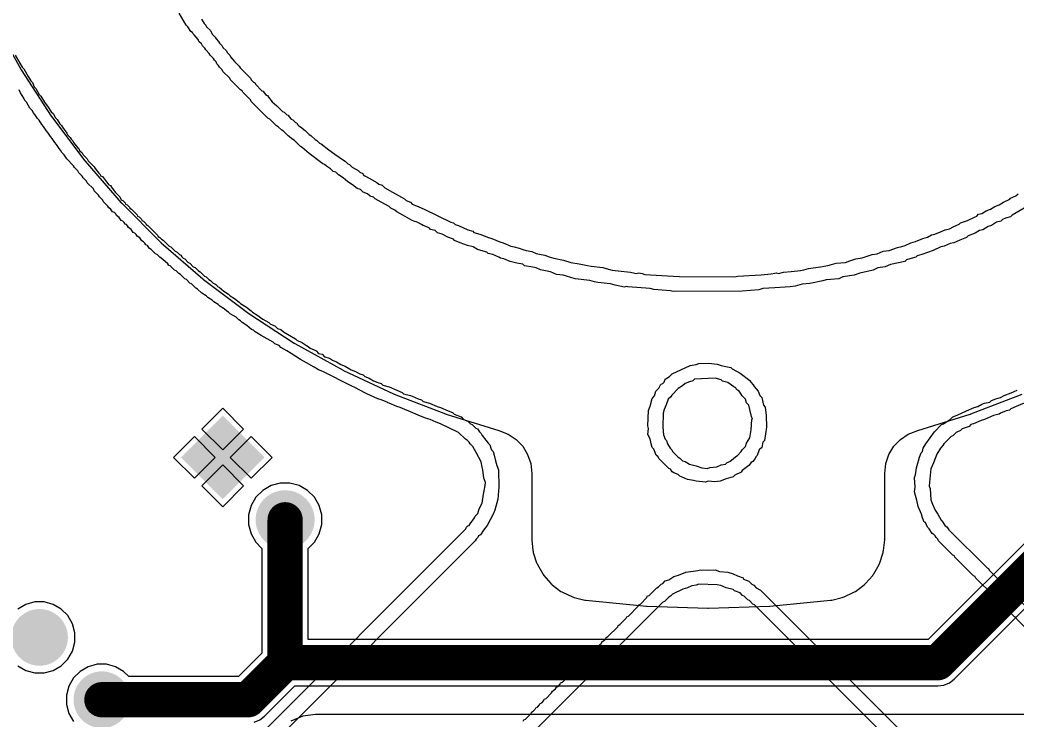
# Model space of a CAD drawing. Header units: millimetres. Extents: x 95 to 305, y 96 to 295.
# Drawn here: x 180.48 to 208.76, y 169.82 to 189.67 of the extents above; entities that cross this region are included whole.
import ezdxf

# ---------------------------------------------------------------- set-up
doc = ezdxf.new("R2010")
doc.units = ezdxf.units.MM
for name, color, linetype in [('BottomLayer', 5, 'Continuous'), ('BottomOverlay', 54, 'Continuous'), ('BottomSolder', 6, 'Continuous'), ('MultiLayer', 9, 'Continuous'), ('PadHoleLayer', 156, 'Continuous'), ('ViaHoleLayer', 16, 'Continuous')]:
    doc.layers.add(name, color=color, linetype=linetype)

# ---------------------------------------------------------------- blocks, each defined once
blk = doc.blocks.new('JST_XH_2_40')
at = {"layer": 'BottomLayer'}
blk.add_hatch(color=5, dxfattribs=at).paths.add_polyline_path([(-2.038, 0.263), (-0.463, 0.263), (-0.463, -1.313), (-2.038, -1.313)])
h = blk.add_hatch(color=5, dxfattribs=at)
edge = h.paths.add_edge_path()
edge.add_arc((1.25, -0.525), 0.787, 0, 360)
at = {"layer": 'BottomSolder'}
blk.add_hatch(color=6, dxfattribs=at).paths.add_polyline_path([(-2.088, 0.313), (-0.413, 0.313), (-0.413, -1.363), (-2.088, -1.363)])
h = blk.add_hatch(color=6, dxfattribs=at)
edge = h.paths.add_edge_path()
edge.add_arc((1.25, -0.525), 0.837, 0, 360)
at = {"layer": 'MultiLayer'}
h = blk.add_hatch(color=9, dxfattribs=at)
edge = h.paths.add_edge_path()
edge.add_arc((1.25, -0.525), 0.787, 0, 360)
at = {"layer": 'PadHoleLayer'}
h = blk.add_hatch(color=156, dxfattribs=at)
edge = h.paths.add_edge_path()
edge.add_arc((-1.25, -0.525), 0.525, 0, 360)
h = blk.add_hatch(color=156, dxfattribs=at)
edge = h.paths.add_edge_path()
edge.add_arc((1.25, -0.525), 0.525, 0, 360)
blk = doc.blocks.new('JST_XH_8_48')
at = {"layer": 'BottomLayer'}
blk.add_hatch(color=5, dxfattribs=at).paths.add_polyline_path([(-9.504, 0.737), (-7.996, 0.737), (-7.996, -0.771), (-9.504, -0.771)])
h = blk.add_hatch(color=5, dxfattribs=at)
edge = h.paths.add_edge_path()
edge.add_arc((-6.25, -0.017), 0.754, 0, 360)
h = blk.add_hatch(color=5, dxfattribs=at)
edge = h.paths.add_edge_path()
edge.add_arc((-3.75, -0.017), 0.754, 0, 360)
h = blk.add_hatch(color=5, dxfattribs=at)
edge = h.paths.add_edge_path()
edge.add_arc((-1.25, -0.017), 0.754, 0, 360)
h = blk.add_hatch(color=5, dxfattribs=at)
edge = h.paths.add_edge_path()
edge.add_arc((1.25, -0.017), 0.754, 0, 360)
h = blk.add_hatch(color=5, dxfattribs=at)
edge = h.paths.add_edge_path()
edge.add_arc((3.75, -0.017), 0.754, 0, 360)
h = blk.add_hatch(color=5, dxfattribs=at)
edge = h.paths.add_edge_path()
edge.add_arc((6.25, -0.017), 0.754, 0, 360)
h = blk.add_hatch(color=5, dxfattribs=at)
edge = h.paths.add_edge_path()
edge.add_arc((8.75, -0.017), 0.754, 0, 360)
at = {"layer": 'BottomSolder'}
blk.add_hatch(color=6, dxfattribs=at).paths.add_polyline_path([(-9.554, 0.787), (-7.946, 0.787), (-7.946, -0.821), (-9.554, -0.821)])
h = blk.add_hatch(color=6, dxfattribs=at)
edge = h.paths.add_edge_path()
edge.add_arc((-6.25, -0.017), 0.804, 0, 360)
h = blk.add_hatch(color=6, dxfattribs=at)
edge = h.paths.add_edge_path()
edge.add_arc((-3.75, -0.017), 0.804, 0, 360)
h = blk.add_hatch(color=6, dxfattribs=at)
edge = h.paths.add_edge_path()
edge.add_arc((-1.25, -0.017), 0.804, 0, 360)
h = blk.add_hatch(color=6, dxfattribs=at)
edge = h.paths.add_edge_path()
edge.add_arc((1.25, -0.017), 0.804, 0, 360)
h = blk.add_hatch(color=6, dxfattribs=at)
edge = h.paths.add_edge_path()
edge.add_arc((3.75, -0.017), 0.804, 0, 360)
h = blk.add_hatch(color=6, dxfattribs=at)
edge = h.paths.add_edge_path()
edge.add_arc((6.25, -0.017), 0.804, 0, 360)
h = blk.add_hatch(color=6, dxfattribs=at)
edge = h.paths.add_edge_path()
edge.add_arc((8.75, -0.017), 0.804, 0, 360)
at = {"layer": 'MultiLayer'}
blk.add_hatch(color=9, dxfattribs=at).paths.add_polyline_path([(-9.504, 0.737), (-7.996, 0.737), (-7.996, -0.771), (-9.504, -0.771)])
h = blk.add_hatch(color=9, dxfattribs=at)
edge = h.paths.add_edge_path()
edge.add_arc((-6.25, -0.017), 0.754, 0, 360)
h = blk.add_hatch(color=9, dxfattribs=at)
edge = h.paths.add_edge_path()
edge.add_arc((-3.75, -0.017), 0.754, 0, 360)
h = blk.add_hatch(color=9, dxfattribs=at)
edge = h.paths.add_edge_path()
edge.add_arc((-1.25, -0.017), 0.754, 0, 360)
h = blk.add_hatch(color=9, dxfattribs=at)
edge = h.paths.add_edge_path()
edge.add_arc((1.25, -0.017), 0.754, 0, 360)
h = blk.add_hatch(color=9, dxfattribs=at)
edge = h.paths.add_edge_path()
edge.add_arc((3.75, -0.017), 0.754, 0, 360)
h = blk.add_hatch(color=9, dxfattribs=at)
edge = h.paths.add_edge_path()
edge.add_arc((6.25, -0.017), 0.754, 0, 360)
h = blk.add_hatch(color=9, dxfattribs=at)
edge = h.paths.add_edge_path()
edge.add_arc((8.75, -0.017), 0.754, 0, 360)
at = {"layer": 'PadHoleLayer'}
h = blk.add_hatch(color=156, dxfattribs=at)
edge = h.paths.add_edge_path()
edge.add_arc((-8.75, -0.017), 0.5, 0, 360)
h = blk.add_hatch(color=156, dxfattribs=at)
edge = h.paths.add_edge_path()
edge.add_arc((-6.25, -0.017), 0.5, 0, 360)
h = blk.add_hatch(color=156, dxfattribs=at)
edge = h.paths.add_edge_path()
edge.add_arc((-3.75, -0.017), 0.5, 0, 360)
h = blk.add_hatch(color=156, dxfattribs=at)
edge = h.paths.add_edge_path()
edge.add_arc((-1.25, -0.017), 0.5, 0, 360)
h = blk.add_hatch(color=156, dxfattribs=at)
edge = h.paths.add_edge_path()
edge.add_arc((1.25, -0.017), 0.5, 0, 360)
h = blk.add_hatch(color=156, dxfattribs=at)
edge = h.paths.add_edge_path()
edge.add_arc((3.75, -0.017), 0.5, 0, 360)
h = blk.add_hatch(color=156, dxfattribs=at)
edge = h.paths.add_edge_path()
edge.add_arc((6.25, -0.017), 0.5, 0, 360)
h = blk.add_hatch(color=156, dxfattribs=at)
edge = h.paths.add_edge_path()
edge.add_arc((8.75, -0.017), 0.5, 0, 360)

msp = doc.modelspace()

# ---------------------------------------------------------------- hatches: boundary and pattern name
at = {"layer": 'BottomLayer'}
h = msp.add_hatch(color=5, dxfattribs=at)
edge = h.paths.add_edge_path()
edge.add_arc((196.242, 171.444), 0.4, 0, 360)
at = {"layer": 'BottomSolder'}
h = msp.add_hatch(color=6, dxfattribs=at)
edge = h.paths.add_edge_path()
edge.add_arc((196.242, 171.444), 0.45, 0, 360)
at = {"layer": 'ViaHoleLayer'}
h = msp.add_hatch(color=16, dxfattribs=at)
edge = h.paths.add_edge_path()
edge.add_arc((196.242, 171.444), 0.25, 0, 360)

# ---------------------------------------------------------------- linework, layer by layer
at = {"layer": 'BottomLayer'}
for p, q in [((179.74, 189.642), (180.5, 188.273)), ((180.5, 188.273), (180.506, 188.266)), ((180.506, 188.266), (180.509, 188.258)), ((180.509, 188.258), (181.363, 186.945)), ((181.363, 186.945), (181.369, 186.939)), ((181.369, 186.939), (181.373, 186.931)), ((181.373, 186.931), (182.315, 185.681)), ((182.315, 185.681), (182.322, 185.675)), ((182.322, 185.675), (182.327, 185.667)), ((182.327, 185.667), (183.354, 184.486)), ((183.354, 184.486), (183.361, 184.48)), ((183.361, 184.48), (183.366, 184.473)), ((183.366, 184.473), (184.473, 183.366)), ((217.969, 183.831), (206.238, 172.101)), ((184.473, 183.366), (184.48, 183.361)), ((184.48, 183.361), (184.486, 183.354)), ((184.486, 183.354), (185.667, 182.327)), ((206.974, 170.982), (218.704, 182.712)), ((185.667, 182.327), (185.675, 182.322)), ((185.675, 182.322), (185.681, 182.315)), ((185.681, 182.315), (186.931, 181.373)), ((186.931, 181.373), (186.939, 181.369)), ((186.939, 181.369), (186.945, 181.363)), ((186.945, 181.363), (188.258, 180.509)), ((188.258, 180.509), (188.266, 180.506)), ((188.266, 180.506), (188.273, 180.5)), ((188.273, 180.5), (189.642, 179.74)), ((189.642, 179.74), (189.65, 179.737)), ((189.65, 179.737), (189.657, 179.732)), ((189.657, 179.732), (191.075, 179.068)), ((191.075, 179.068), (191.084, 179.066)), ((191.084, 179.066), (191.092, 179.061)), ((191.092, 179.061), (192.553, 178.499)), ((207.447, 178.499), (208.908, 179.061)), ((186.232, 178.664), (185.64, 178.072)), ((186.824, 178.072), (186.232, 178.664)), ((192.553, 178.499), (192.561, 178.497)), ((192.561, 178.497), (192.569, 178.493)), ((192.569, 178.493), (194.057, 178.035)), ((205.943, 178.035), (207.431, 178.493)), ((207.431, 178.493), (207.439, 178.497)), ((207.439, 178.497), (207.447, 178.499)), ((185.64, 178.072), (186.232, 177.48)), ((186.232, 177.48), (186.824, 178.072)), ((194.057, 178.035), (194.326, 177.93)), ((194.326, 177.93), (194.55, 177.78)), ((205.45, 177.78), (205.674, 177.93)), ((205.674, 177.93), (205.943, 178.035)), ((185.428, 177.86), (184.836, 177.268)), ((186.02, 177.268), (185.428, 177.86)), ((187.037, 177.86), (186.444, 177.268)), ((187.629, 177.268), (187.037, 177.86)), ((194.55, 177.78), (194.737, 177.584)), ((205.263, 177.584), (205.45, 177.78)), ((194.737, 177.584), (194.877, 177.353)), ((194.877, 177.353), (194.964, 177.097)), ((205.036, 177.097), (205.123, 177.353)), ((205.123, 177.353), (205.263, 177.584)), ((184.836, 177.268), (185.428, 176.676)), ((185.428, 176.676), (186.02, 177.268)), ((186.232, 177.056), (185.64, 176.463)), ((186.824, 176.463), (186.232, 177.056)), ((186.444, 177.268), (187.037, 176.676)), ((187.037, 176.676), (187.629, 177.268)), ((194.964, 177.097), (194.995, 176.814)), ((205.005, 176.814), (205.036, 177.097)), ((194.995, 176.814), (194.995, 174.96)), ((205.005, 174.96), (205.005, 176.814)), ((187.6, 176.467), (187.363, 176.33)), ((187.863, 176.537), (187.6, 176.467)), ((188.137, 176.537), (187.863, 176.537)), ((188.4, 176.467), (188.137, 176.537)), ((188.637, 176.33), (188.4, 176.467)), ((185.64, 176.463), (186.232, 175.871)), ((186.232, 175.871), (186.824, 176.463)), ((187.363, 176.33), (187.17, 176.137)), ((188.83, 176.137), (188.637, 176.33)), ((187.033, 175.9), (186.963, 175.637)), ((187.17, 176.137), (187.033, 175.9)), ((188.967, 175.9), (188.83, 176.137)), ((189.037, 175.637), (188.967, 175.9)), ((186.963, 175.637), (186.963, 175.363)), ((189.037, 175.363), (189.037, 175.637)), ((186.963, 175.363), (187.033, 175.1)), ((188.967, 175.1), (189.037, 175.363)), ((187.033, 175.1), (187.17, 174.863)), ((188.83, 174.863), (188.967, 175.1)), ((187.17, 174.863), (187.344, 174.688)), ((188.656, 174.688), (188.83, 174.863)), ((194.995, 174.96), (194.998, 174.947)), ((194.998, 174.947), (194.996, 174.934)), ((194.996, 174.934), (195.028, 174.627)), ((204.972, 174.627), (205.004, 174.934)), ((205.002, 174.947), (205.005, 174.96)), ((205.004, 174.934), (205.002, 174.947)), ((187.344, 174.688), (187.344, 171.716)), ((188.656, 172.1), (188.656, 174.688)), ((195.028, 174.627), (195.036, 174.602)), ((195.036, 174.602), (195.039, 174.576)), ((195.039, 174.576), (195.133, 174.282)), ((204.867, 174.282), (204.961, 174.576)), ((204.961, 174.576), (204.964, 174.602)), ((204.964, 174.602), (204.972, 174.627)), ((195.133, 174.282), (195.145, 174.259)), ((195.145, 174.259), (195.154, 174.234)), ((195.154, 174.234), (195.305, 173.966)), ((204.694, 173.966), (204.846, 174.234)), ((204.846, 174.234), (204.855, 174.259)), ((204.855, 174.259), (204.867, 174.282)), ((195.305, 173.966), (195.323, 173.946)), ((195.323, 173.946), (195.336, 173.923)), ((195.336, 173.923), (195.539, 173.691)), ((204.461, 173.691), (204.664, 173.923)), ((204.664, 173.923), (204.677, 173.946)), ((204.677, 173.946), (204.694, 173.966)), ((195.539, 173.691), (195.56, 173.675)), ((195.56, 173.675), (195.578, 173.656)), ((195.578, 173.656), (195.824, 173.47)), ((204.176, 173.47), (204.422, 173.656)), ((204.422, 173.656), (204.44, 173.675)), ((204.44, 173.675), (204.461, 173.691)), ((195.824, 173.47), (195.848, 173.459)), ((195.848, 173.459), (195.869, 173.443)), ((195.869, 173.443), (196.149, 173.313)), ((203.851, 173.313), (204.131, 173.443)), ((204.131, 173.443), (204.152, 173.459)), ((204.152, 173.459), (204.176, 173.47)), ((180.648, 173.1), (180.419, 172.968)), ((180.903, 173.168), (180.648, 173.1)), ((181.168, 173.168), (180.903, 173.168)), ((181.423, 173.1), (181.168, 173.168)), ((181.652, 172.968), (181.423, 173.1)), ((196.149, 173.313), (196.174, 173.306)), ((196.174, 173.306), (196.198, 173.295)), ((196.198, 173.295), (196.498, 173.224)), ((196.498, 173.224), (196.516, 173.224)), ((196.516, 173.224), (196.532, 173.219)), ((196.532, 173.219), (198.25, 173.052)), ((201.75, 173.052), (203.468, 173.219)), ((203.468, 173.219), (203.484, 173.224)), ((203.484, 173.224), (203.502, 173.224)), ((203.502, 173.224), (203.802, 173.295)), ((203.802, 173.295), (203.826, 173.306)), ((203.826, 173.306), (203.851, 173.313)), ((181.839, 172.781), (181.652, 172.968)), ((198.25, 173.052), (198.259, 173.053)), ((198.259, 173.053), (198.267, 173.051)), ((198.267, 173.051), (199.992, 172.995)), ((199.992, 172.995), (200, 172.997)), ((200, 172.997), (200.008, 172.995)), ((200.008, 172.995), (201.733, 173.051)), ((201.733, 173.051), (201.741, 173.053)), ((201.741, 173.053), (201.75, 173.052)), ((181.971, 172.552), (181.839, 172.781)), ((182.04, 172.297), (181.971, 172.552)), ((182.04, 172.032), (182.04, 172.297)), ((181.971, 171.777), (182.04, 172.032)), ((196.233, 172.1), (188.656, 172.1)), ((196.243, 172.101), (196.233, 172.1)), ((206.238, 172.101), (196.243, 172.101)), ((181.839, 171.548), (181.971, 171.777)), ((187.344, 171.716), (186.681, 171.052)), ((181.652, 171.361), (181.839, 171.548)), ((182.671, 171.401), (182.416, 171.332)), ((182.935, 171.401), (182.671, 171.401)), ((183.191, 171.332), (182.935, 171.401)), ((180.419, 171.361), (180.648, 171.229)), ((180.648, 171.229), (180.903, 171.16)), ((180.903, 171.16), (181.168, 171.16)), ((181.168, 171.16), (181.423, 171.229)), ((181.423, 171.229), (181.652, 171.361)), ((182.187, 171.2), (182, 171.013)), ((182.416, 171.332), (182.187, 171.2)), ((183.42, 171.2), (183.191, 171.332)), ((183.568, 171.052), (183.42, 171.2)), ((182, 171.013), (181.868, 170.784)), ((186.681, 171.052), (183.568, 171.052)), ((206.51, 170.79), (206.68, 170.812)), ((206.68, 170.812), (206.838, 170.878)), ((206.838, 170.878), (206.974, 170.982)), ((181.868, 170.784), (181.799, 170.529)), ((181.799, 170.529), (181.799, 170.265)), ((187.416, 169.933), (188.272, 170.789)), ((188.272, 170.789), (196.242, 170.789)), ((196.242, 170.789), (196.252, 170.79)), ((196.252, 170.79), (206.51, 170.79)), ((181.799, 170.265), (181.868, 170.009)), ((181.868, 170.009), (182, 169.78)), ((188.866, 169.978), (188.5, 169.93)), ((216.137, 169.978), (188.866, 169.978)), ((187.122, 169.763), (187.28, 169.829)), ((187.28, 169.829), (187.416, 169.933)), ((188.5, 169.93), (188.16, 169.789))]:
    msp.add_line(p, q, dxfattribs=at)
at = {"layer": 'BottomLayer', "const_width": 1}
for points in [[(206.51, 171.446), (218.432, 183.368)], [(188, 171.444), (188, 175.5)], [(186.953, 170.397), (188, 171.444)], [(188, 171.444), (196.242, 171.444)], [(196.243, 171.446), (206.51, 171.446)], [(182.803, 170.397), (186.953, 170.397)]]:
    msp.add_lwpolyline(points, dxfattribs=at)
at = {"layer": 'BottomLayer', "const_width": 0.5}
for points in [[(187.75, 175.5, 1), (188.25, 175.5, 1)], [(187.75, 171.444, 1), (188.25, 171.444, 1)], [(187.75, 171.444, 1), (188.25, 171.444, 1)], [(187.75, 171.444, 1), (188.25, 171.444, 1)], [(195.992, 171.444, 1), (196.492, 171.444, 1)], [(195.993, 171.446, 1), (196.493, 171.446, 1)], [(206.26, 171.446, 1), (206.76, 171.446, 1)], [(206.26, 171.446, 1), (206.76, 171.446, 1)], [(182.553, 170.397, 1), (183.053, 170.397, 1)], [(186.703, 170.397, 1), (187.203, 170.397, 1)], [(186.703, 170.397, 1), (187.203, 170.397, 1)]]:
    msp.add_lwpolyline(points, format="xyb", close=True, dxfattribs=at)
at = {"layer": 'BottomOverlay'}
for p, q in [((185.189, 189.528), (184.995, 189.868)), ((185.238, 189.479), (185.189, 189.528)), ((185.323, 189.345), (185.238, 189.479)), ((185.628, 189.698), (185.701, 189.576)), ((185.701, 189.576), (185.749, 189.528)), ((185.749, 189.528), (185.774, 189.479)), ((185.774, 189.479), (185.871, 189.381)), ((185.372, 189.321), (185.323, 189.345)), ((185.384, 189.284), (185.372, 189.321)), ((185.421, 189.248), (185.384, 189.284)), ((185.53, 189.114), (185.421, 189.248)), ((185.871, 189.381), (185.944, 189.26)), ((185.944, 189.26), (186.017, 189.187)), ((185.554, 189.065), (185.53, 189.114)), ((185.628, 188.992), (185.554, 189.065)), ((185.652, 188.943), (185.628, 188.992)), ((185.725, 188.87), (185.652, 188.943)), ((186.017, 189.187), (186.041, 189.138)), ((186.041, 189.138), (186.114, 189.065)), ((186.114, 189.065), (186.139, 189.016)), ((186.139, 189.016), (186.212, 188.943)), ((186.212, 188.943), (186.236, 188.895)), ((180.346, 188.676), (180.541, 188.335)), ((185.749, 188.822), (185.725, 188.87)), ((185.847, 188.724), (185.749, 188.822)), ((185.871, 188.676), (185.847, 188.724)), ((185.968, 188.578), (185.871, 188.676)), ((186.236, 188.895), (186.333, 188.797)), ((186.333, 188.797), (186.358, 188.749)), ((186.358, 188.749), (186.431, 188.676)), ((186.431, 188.676), (186.455, 188.627)), ((186.455, 188.627), (186.565, 188.493)), ((185.993, 188.53), (185.968, 188.578)), ((186.041, 188.481), (185.993, 188.53)), ((186.066, 188.432), (186.041, 188.481)), ((186.114, 188.384), (186.066, 188.432)), ((186.139, 188.335), (186.114, 188.384)), ((186.565, 188.493), (186.698, 188.359)), ((186.698, 188.359), (186.723, 188.311)), ((180.541, 188.335), (180.589, 188.286)), ((180.589, 188.286), (180.711, 188.067)), ((180.711, 188.067), (180.784, 187.945)), ((186.212, 188.262), (186.139, 188.335)), ((186.236, 188.213), (186.212, 188.262)), ((186.431, 188.018), (186.236, 188.213)), ((186.723, 188.311), (187.015, 188.018)), ((180.784, 187.945), (180.833, 187.897)), ((180.833, 187.897), (180.881, 187.775)), ((186.455, 187.97), (186.431, 188.018)), ((186.735, 187.69), (186.455, 187.97)), ((187.015, 188.018), (187.039, 187.97)), ((187.039, 187.97), (187.1, 187.909)), ((187.1, 187.909), (187.137, 187.897)), ((187.137, 187.897), (187.161, 187.848)), ((187.161, 187.848), (187.343, 187.666)), ((180.492, 187.605), (180.455, 187.69)), ((180.589, 187.459), (180.492, 187.605)), ((180.881, 187.775), (180.93, 187.726)), ((180.93, 187.726), (181.027, 187.556)), ((181.027, 187.556), (181.076, 187.507)), ((181.076, 187.507), (181.173, 187.337)), ((186.784, 187.666), (186.735, 187.69)), ((186.796, 187.629), (186.784, 187.666)), ((187.015, 187.41), (186.796, 187.629)), ((187.343, 187.666), (187.38, 187.653)), ((187.38, 187.653), (187.404, 187.605)), ((187.404, 187.605), (187.465, 187.544)), ((187.465, 187.544), (187.502, 187.532)), ((187.502, 187.532), (187.526, 187.483)), ((180.614, 187.386), (180.589, 187.459)), ((180.662, 187.337), (180.614, 187.386)), ((180.76, 187.167), (180.662, 187.337)), ((181.173, 187.337), (181.283, 187.203)), ((187.039, 187.361), (187.015, 187.41)), ((187.514, 186.887), (187.039, 187.361)), ((187.526, 187.483), (187.636, 187.349)), ((187.636, 187.349), (187.769, 187.24)), ((187.769, 187.24), (187.928, 187.081)), ((180.833, 187.094), (180.76, 187.167)), ((180.857, 187.045), (180.833, 187.094)), ((180.906, 186.996), (180.857, 187.045)), ((180.979, 186.874), (180.906, 186.996)), ((181.283, 187.203), (181.368, 187.069)), ((181.368, 187.069), (181.417, 187.021)), ((181.417, 187.021), (181.49, 186.899)), ((187.928, 187.081), (187.976, 187.057)), ((187.976, 187.057), (188.049, 186.984)), ((188.049, 186.984), (188.086, 186.972)), ((188.086, 186.972), (188.11, 186.923)), ((181.027, 186.826), (180.979, 186.874)), ((181.1, 186.704), (181.027, 186.826)), ((181.149, 186.655), (181.1, 186.704)), ((181.222, 186.534), (181.149, 186.655)), ((181.49, 186.899), (181.538, 186.85)), ((181.538, 186.85), (181.611, 186.728)), ((181.611, 186.728), (181.66, 186.68)), ((181.66, 186.68), (181.685, 186.631)), ((187.563, 186.862), (187.514, 186.887)), ((187.757, 186.668), (187.563, 186.862)), ((187.806, 186.643), (187.757, 186.668)), ((188.11, 186.923), (188.171, 186.862)), ((188.171, 186.862), (188.22, 186.838)), ((188.22, 186.838), (188.293, 186.765)), ((188.293, 186.765), (188.329, 186.753)), ((188.329, 186.753), (188.354, 186.704)), ((188.354, 186.704), (188.39, 186.668)), ((188.39, 186.668), (188.439, 186.643)), ((181.271, 186.485), (181.222, 186.534)), ((181.344, 186.363), (181.271, 186.485)), ((181.392, 186.315), (181.344, 186.363)), ((181.685, 186.631), (181.806, 186.461)), ((181.806, 186.461), (181.831, 186.412)), ((181.831, 186.412), (181.904, 186.339)), ((187.903, 186.546), (187.806, 186.643)), ((187.952, 186.522), (187.903, 186.546)), ((188.086, 186.388), (187.952, 186.522)), ((188.22, 186.278), (188.086, 186.388)), ((188.439, 186.643), (188.573, 186.534)), ((188.573, 186.534), (188.682, 186.424)), ((188.682, 186.424), (188.731, 186.4)), ((188.731, 186.4), (188.853, 186.278)), ((181.465, 186.193), (181.392, 186.315)), ((181.514, 186.144), (181.465, 186.193)), ((181.587, 186.023), (181.514, 186.144)), ((181.904, 186.339), (181.928, 186.29)), ((181.928, 186.29), (181.977, 186.242)), ((181.977, 186.242), (182.001, 186.193)), ((182.001, 186.193), (182.11, 186.059)), ((188.268, 186.254), (188.22, 186.278)), ((188.439, 186.083), (188.268, 186.254)), ((188.487, 186.059), (188.439, 186.083)), ((188.853, 186.278), (188.901, 186.254)), ((188.901, 186.254), (188.974, 186.181)), ((188.974, 186.181), (189.023, 186.156)), ((189.023, 186.156), (189.242, 185.986)), ((181.636, 185.974), (181.587, 186.023)), ((181.66, 185.925), (181.636, 185.974)), ((181.733, 185.852), (181.66, 185.925)), ((181.806, 185.731), (181.733, 185.852)), ((182.11, 186.059), (182.147, 186.023)), ((182.147, 186.023), (182.171, 185.974)), ((182.171, 185.974), (182.244, 185.901)), ((182.244, 185.901), (182.269, 185.852)), ((182.269, 185.852), (182.39, 185.731)), ((188.548, 185.998), (188.487, 186.059)), ((188.682, 185.889), (188.548, 185.998)), ((189.072, 185.597), (188.682, 185.889)), ((189.242, 185.986), (189.412, 185.864)), ((189.412, 185.864), (189.656, 185.694)), ((182.001, 185.536), (181.806, 185.731)), ((182.025, 185.487), (182.001, 185.536)), ((182.39, 185.731), (182.415, 185.682)), ((182.415, 185.682), (182.585, 185.511)), ((189.12, 185.572), (189.072, 185.597)), ((189.169, 185.524), (189.12, 185.572)), ((189.291, 185.451), (189.169, 185.524)), ((189.656, 185.694), (189.704, 185.67)), ((189.704, 185.67), (189.777, 185.597)), ((189.777, 185.597), (189.826, 185.572)), ((189.826, 185.572), (189.899, 185.499)), ((182.123, 185.39), (182.025, 185.487)), ((182.147, 185.341), (182.123, 185.39)), ((182.244, 185.244), (182.147, 185.341)), ((182.269, 185.195), (182.244, 185.244)), ((182.585, 185.511), (182.609, 185.463)), ((182.609, 185.463), (182.719, 185.329)), ((182.719, 185.329), (182.755, 185.292)), ((182.755, 185.292), (182.768, 185.256)), ((182.768, 185.256), (182.816, 185.232)), ((182.816, 185.232), (182.938, 185.086)), ((189.364, 185.378), (189.291, 185.451)), ((189.437, 185.353), (189.364, 185.378)), ((189.51, 185.28), (189.437, 185.353)), ((189.644, 185.195), (189.51, 185.28)), ((189.899, 185.499), (190.069, 185.402)), ((190.069, 185.402), (190.118, 185.353)), ((190.118, 185.353), (190.203, 185.317)), ((190.203, 185.317), (190.216, 185.28)), ((190.216, 185.28), (190.264, 185.256)), ((190.264, 185.256), (190.386, 185.183)), ((182.366, 185.098), (182.269, 185.195)), ((182.39, 185.049), (182.366, 185.098)), ((182.561, 184.879), (182.39, 185.049)), ((182.938, 185.086), (182.999, 185)), ((182.999, 185), (183.048, 184.976)), ((183.048, 184.976), (183.072, 184.927)), ((189.777, 185.086), (189.644, 185.195)), ((189.911, 185), (189.777, 185.086)), ((190.045, 184.891), (189.911, 185)), ((190.386, 185.183), (190.605, 185.061)), ((190.605, 185.061), (190.654, 185.013)), ((190.654, 185.013), (190.751, 184.988)), ((190.751, 184.988), (190.824, 184.915)), ((182.585, 184.83), (182.561, 184.879)), ((182.707, 184.708), (182.585, 184.83)), ((182.731, 184.66), (182.707, 184.708)), ((183.072, 184.927), (183.181, 184.793)), ((183.181, 184.793), (183.315, 184.66)), ((190.142, 184.866), (190.045, 184.891)), ((190.216, 184.793), (190.142, 184.866)), ((190.337, 184.745), (190.216, 184.793)), ((190.41, 184.672), (190.337, 184.745)), ((190.508, 184.647), (190.41, 184.672)), ((190.824, 184.915), (191.043, 184.793)), ((191.043, 184.793), (191.384, 184.599)), ((208.568, 184.623), (208.726, 184.684)), ((208.726, 184.684), (208.787, 184.745)), ((182.828, 184.562), (182.731, 184.66)), ((182.853, 184.514), (182.828, 184.562)), ((182.975, 184.392), (182.853, 184.514)), ((182.999, 184.343), (182.975, 184.392)), ((183.315, 184.66), (183.352, 184.574)), ((183.352, 184.574), (183.4, 184.55)), ((183.4, 184.55), (183.461, 184.489)), ((183.461, 184.489), (183.473, 184.453)), ((183.473, 184.453), (183.522, 184.428)), ((183.522, 184.428), (183.583, 184.368)), ((190.556, 184.599), (190.508, 184.647)), ((190.727, 184.501), (190.556, 184.599)), ((190.946, 184.38), (190.727, 184.501)), ((191.384, 184.599), (191.432, 184.55)), ((191.432, 184.55), (191.554, 184.501)), ((191.554, 184.501), (191.603, 184.453)), ((191.603, 184.453), (191.725, 184.404)), ((191.725, 184.404), (191.944, 184.307)), ((208.129, 184.38), (208.251, 184.428)), ((208.251, 184.428), (208.373, 184.501)), ((208.373, 184.501), (208.555, 184.587)), ((208.555, 184.587), (208.568, 184.623)), ((183.048, 184.319), (182.999, 184.343)), ((183.108, 184.234), (183.048, 184.319)), ((183.157, 184.209), (183.108, 184.234)), ((183.194, 184.173), (183.157, 184.209)), ((183.218, 184.124), (183.194, 184.173)), ((183.291, 184.075), (183.218, 184.124)), ((183.583, 184.368), (183.595, 184.331)), ((183.595, 184.331), (183.644, 184.307)), ((183.644, 184.307), (183.802, 184.148)), ((183.802, 184.148), (183.814, 184.112)), ((183.814, 184.112), (183.863, 184.088)), ((190.994, 184.331), (190.946, 184.38)), ((191.116, 184.282), (190.994, 184.331)), ((191.165, 184.234), (191.116, 184.282)), ((191.335, 184.136), (191.165, 184.234)), ((191.603, 183.99), (191.335, 184.136)), ((191.944, 184.307), (192.698, 183.942)), ((207.57, 184.088), (207.618, 184.112)), ((207.618, 184.112), (207.667, 184.161)), ((207.667, 184.161), (207.764, 184.185)), ((207.764, 184.185), (207.886, 184.258)), ((207.886, 184.258), (208.008, 184.307)), ((208.008, 184.307), (208.129, 184.38)), ((208.616, 184.136), (208.568, 184.088)), ((208.957, 184.331), (208.616, 184.136)), ((183.352, 183.99), (183.291, 184.075)), ((183.4, 183.966), (183.352, 183.99)), ((183.437, 183.929), (183.4, 183.966)), ((183.461, 183.881), (183.437, 183.929)), ((183.498, 183.869), (183.461, 183.881)), ((183.534, 183.832), (183.498, 183.869)), ((183.559, 183.783), (183.534, 183.832)), ((183.863, 184.088), (183.924, 184.027)), ((183.924, 184.027), (183.936, 183.99)), ((183.936, 183.99), (183.985, 183.966)), ((183.985, 183.966), (184.045, 183.905)), ((184.045, 183.905), (184.058, 183.869)), ((184.058, 183.869), (184.106, 183.844)), ((184.106, 183.844), (184.386, 183.564)), ((191.652, 183.966), (191.603, 183.99)), ((191.749, 183.942), (191.652, 183.966)), ((191.871, 183.869), (191.749, 183.942)), ((191.919, 183.844), (191.871, 183.869)), ((192.041, 183.796), (191.919, 183.844)), ((192.698, 183.942), (192.771, 183.917)), ((192.771, 183.917), (192.82, 183.869)), ((192.82, 183.869), (192.917, 183.844)), ((192.917, 183.844), (193.185, 183.723)), ((206.839, 183.747), (206.961, 183.82)), ((206.961, 183.82), (207.119, 183.881)), ((207.119, 183.881), (207.156, 183.917)), ((207.156, 183.917), (207.351, 183.99)), ((207.351, 183.99), (207.57, 184.088)), ((207.935, 183.82), (207.789, 183.723)), ((208.032, 183.844), (207.935, 183.82)), ((208.178, 183.942), (208.032, 183.844)), ((208.3, 183.966), (208.178, 183.942)), ((208.348, 184.015), (208.3, 183.966)), ((208.434, 184.051), (208.348, 184.015)), ((208.568, 184.088), (208.434, 184.051)), ((183.632, 183.735), (183.559, 183.783)), ((183.693, 183.65), (183.632, 183.735)), ((183.741, 183.625), (183.693, 183.65)), ((183.778, 183.589), (183.741, 183.625)), ((183.802, 183.54), (183.778, 183.589)), ((183.875, 183.491), (183.802, 183.54)), ((184.386, 183.564), (184.398, 183.528)), ((192.09, 183.771), (192.041, 183.796)), ((192.126, 183.735), (192.09, 183.771)), ((192.26, 183.698), (192.126, 183.735)), ((192.321, 183.637), (192.26, 183.698)), ((192.455, 183.601), (192.321, 183.637)), ((192.613, 183.516), (192.455, 183.601)), ((193.185, 183.723), (193.319, 183.686)), ((193.319, 183.686), (193.355, 183.65)), ((193.355, 183.65), (193.526, 183.601)), ((193.526, 183.601), (193.769, 183.503)), ((206.219, 183.516), (206.328, 183.576)), ((206.328, 183.576), (206.426, 183.601)), ((206.426, 183.601), (206.584, 183.662)), ((206.584, 183.662), (206.718, 183.723)), ((206.718, 183.723), (206.839, 183.747)), ((207.375, 183.552), (207.326, 183.503)), ((207.57, 183.625), (207.375, 183.552)), ((207.691, 183.698), (207.57, 183.625)), ((207.789, 183.723), (207.691, 183.698)), ((183.936, 183.406), (183.875, 183.491)), ((183.985, 183.382), (183.936, 183.406)), ((184.021, 183.345), (183.985, 183.382)), ((184.045, 183.297), (184.021, 183.345)), ((184.094, 183.272), (184.045, 183.297)), ((184.155, 183.187), (184.094, 183.272)), ((184.398, 183.528), (184.447, 183.503)), ((184.447, 183.503), (184.496, 183.455)), ((184.496, 183.455), (184.544, 183.43)), ((184.544, 183.43), (184.715, 183.26)), ((184.715, 183.26), (184.763, 183.236)), ((192.771, 183.455), (192.613, 183.516)), ((192.808, 183.418), (192.771, 183.455)), ((192.966, 183.357), (192.808, 183.418)), ((193.173, 183.272), (192.966, 183.357)), ((193.331, 183.236), (193.173, 183.272)), ((193.769, 183.503), (193.866, 183.479)), ((193.866, 183.479), (194.085, 183.382)), ((194.085, 183.382), (194.183, 183.357)), ((194.183, 183.357), (194.402, 183.26)), ((194.402, 183.26), (194.499, 183.236)), ((205.489, 183.248), (205.586, 183.272)), ((205.586, 183.272), (205.744, 183.357)), ((205.744, 183.357), (205.878, 183.394)), ((205.878, 183.394), (206.085, 183.479)), ((206.085, 183.479), (206.219, 183.516)), ((206.693, 183.26), (206.596, 183.236)), ((206.864, 183.333), (206.693, 183.26)), ((206.961, 183.357), (206.864, 183.333)), ((207.131, 183.43), (206.961, 183.357)), ((207.326, 183.503), (207.131, 183.43)), ((184.204, 183.163), (184.155, 183.187)), ((184.325, 183.041), (184.204, 183.163)), ((184.374, 183.017), (184.325, 183.041)), ((184.447, 182.944), (184.374, 183.017)), ((184.763, 183.236), (184.885, 183.114)), ((184.885, 183.114), (184.934, 183.09)), ((184.934, 183.09), (185.007, 183.017)), ((185.007, 183.017), (185.043, 183.005)), ((185.043, 183.005), (185.068, 182.956)), ((193.453, 183.163), (193.331, 183.236)), ((193.55, 183.138), (193.453, 183.163)), ((193.72, 183.09), (193.55, 183.138)), ((193.757, 183.053), (193.72, 183.09)), ((193.891, 183.017), (193.757, 183.053)), ((194.061, 182.944), (193.891, 183.017)), ((194.499, 183.236), (194.633, 183.199)), ((194.633, 183.199), (194.743, 183.163)), ((194.743, 183.163), (194.84, 183.138)), ((194.84, 183.138), (194.998, 183.102)), ((194.998, 183.102), (195.12, 183.053)), ((195.12, 183.053), (195.217, 183.029)), ((195.217, 183.029), (195.363, 183.005)), ((195.363, 183.005), (195.485, 182.956)), ((204.369, 182.931), (204.649, 183.017)), ((204.649, 183.017), (204.795, 183.041)), ((204.795, 183.041), (204.965, 183.114)), ((204.965, 183.114), (205.136, 183.138)), ((205.136, 183.138), (205.367, 183.224)), ((205.367, 183.224), (205.489, 183.248)), ((205.927, 182.98), (205.89, 182.944)), ((206.061, 183.017), (205.927, 182.98)), ((206.377, 183.138), (206.061, 183.017)), ((206.596, 183.236), (206.377, 183.138)), ((184.532, 182.883), (184.447, 182.944)), ((184.678, 182.761), (184.532, 182.883)), ((184.703, 182.712), (184.678, 182.761)), ((184.739, 182.7), (184.703, 182.712)), ((184.861, 182.579), (184.739, 182.7)), ((185.068, 182.956), (185.104, 182.919)), ((185.104, 182.919), (185.153, 182.895)), ((185.153, 182.895), (185.25, 182.798)), ((185.25, 182.798), (185.299, 182.773)), ((185.299, 182.773), (185.396, 182.676)), ((194.11, 182.919), (194.061, 182.944)), ((194.207, 182.895), (194.11, 182.919)), ((194.378, 182.822), (194.207, 182.895)), ((194.572, 182.773), (194.378, 182.822)), ((194.743, 182.749), (194.572, 182.773)), ((194.791, 182.7), (194.743, 182.749)), ((195.023, 182.664), (194.791, 182.7)), ((195.485, 182.956), (195.619, 182.919)), ((195.619, 182.919), (195.899, 182.858)), ((195.899, 182.858), (196.106, 182.798)), ((196.106, 182.798), (196.337, 182.761)), ((196.337, 182.761), (196.58, 182.712)), ((196.58, 182.712), (196.678, 182.688)), ((196.678, 182.688), (197.006, 182.652)), ((203.188, 182.676), (203.395, 182.712)), ((203.395, 182.712), (203.493, 182.737)), ((203.493, 182.737), (203.627, 182.773)), ((203.627, 182.773), (203.894, 182.798)), ((203.894, 182.798), (204.016, 182.846)), ((204.016, 182.846), (204.186, 182.895)), ((204.186, 182.895), (204.369, 182.931)), ((205.172, 182.737), (205.014, 182.676)), ((205.574, 182.822), (205.172, 182.737)), ((205.622, 182.871), (205.574, 182.822)), ((205.72, 182.895), (205.622, 182.871)), ((205.89, 182.944), (205.72, 182.895)), ((184.91, 182.554), (184.861, 182.579)), ((184.983, 182.481), (184.91, 182.554)), ((185.031, 182.457), (184.983, 182.481)), ((185.153, 182.335), (185.031, 182.457)), ((185.396, 182.676), (185.445, 182.652)), ((185.445, 182.652), (185.542, 182.554)), ((185.542, 182.554), (185.591, 182.53)), ((185.591, 182.53), (185.713, 182.408)), ((185.713, 182.408), (185.761, 182.384)), ((195.12, 182.639), (195.023, 182.664)), ((195.242, 182.591), (195.12, 182.639)), ((195.522, 182.53), (195.242, 182.591)), ((195.692, 182.457), (195.522, 182.53)), ((195.887, 182.433), (195.692, 182.457)), ((195.984, 182.408), (195.887, 182.433)), ((196.227, 182.335), (195.984, 182.408)), ((197.006, 182.652), (197.104, 182.627)), ((197.104, 182.627), (197.274, 182.579)), ((197.274, 182.579), (197.444, 182.554)), ((197.444, 182.554), (197.797, 182.518)), ((197.797, 182.518), (197.919, 182.493)), ((197.919, 182.493), (197.955, 182.481)), ((197.955, 182.481), (198.028, 182.506)), ((198.028, 182.506), (198.126, 182.481)), ((198.126, 182.481), (198.199, 182.457)), ((198.199, 182.457), (198.844, 182.42)), ((198.844, 182.42), (199.185, 182.396)), ((200.755, 182.384), (200.828, 182.408)), ((200.828, 182.408), (201.497, 182.445)), ((201.497, 182.445), (201.789, 182.469)), ((201.789, 182.469), (201.886, 182.493)), ((201.886, 182.493), (201.923, 182.506)), ((201.923, 182.506), (201.996, 182.481)), ((201.996, 182.481), (202.13, 182.518)), ((202.13, 182.518), (202.349, 182.542)), ((202.349, 182.542), (202.616, 182.566)), ((202.616, 182.566), (202.714, 182.591)), ((202.714, 182.591), (202.848, 182.627)), ((202.848, 182.627), (203.188, 182.676)), ((204.138, 182.433), (203.821, 182.384)), ((204.296, 182.493), (204.138, 182.433)), ((204.673, 182.579), (204.296, 182.493)), ((204.807, 182.639), (204.673, 182.579)), ((205.014, 182.676), (204.807, 182.639)), ((185.202, 182.311), (185.153, 182.335)), ((185.299, 182.213), (185.202, 182.311)), ((185.348, 182.189), (185.299, 182.213)), ((185.469, 182.067), (185.348, 182.189)), ((185.761, 182.384), (185.834, 182.311)), ((185.834, 182.311), (185.883, 182.286)), ((185.883, 182.286), (185.956, 182.213)), ((185.956, 182.213), (186.005, 182.189)), ((186.005, 182.189), (186.066, 182.153)), ((186.066, 182.153), (186.078, 182.116)), ((196.641, 182.286), (196.227, 182.335)), ((196.775, 182.25), (196.641, 182.286)), ((196.872, 182.226), (196.775, 182.25)), ((197.225, 182.189), (196.872, 182.226)), ((197.359, 182.153), (197.225, 182.189)), ((197.542, 182.116), (197.359, 182.153)), ((199.185, 182.396), (200.755, 182.384)), ((202.47, 182.128), (202.324, 182.104)), ((202.665, 182.177), (202.47, 182.128)), ((202.884, 182.201), (202.665, 182.177)), ((203.249, 182.274), (202.884, 182.201)), ((203.347, 182.299), (203.249, 182.274)), ((203.7, 182.335), (203.347, 182.299)), ((203.821, 182.384), (203.7, 182.335)), ((185.518, 182.043), (185.469, 182.067)), ((185.64, 181.921), (185.518, 182.043)), ((185.761, 181.848), (185.64, 181.921)), ((185.81, 181.8), (185.761, 181.848)), ((186.078, 182.116), (186.126, 182.092)), ((186.126, 182.092), (186.26, 181.982)), ((186.26, 181.982), (186.394, 181.897)), ((186.394, 181.897), (186.443, 181.848)), ((186.443, 181.848), (186.565, 181.775)), ((197.615, 182.092), (197.542, 182.116)), ((197.688, 182.116), (197.615, 182.092)), ((197.724, 182.104), (197.688, 182.116)), ((198.357, 182.055), (197.724, 182.104)), ((198.454, 182.031), (198.357, 182.055)), ((198.929, 181.994), (198.454, 182.031)), ((199.002, 181.97), (198.929, 181.994)), ((200.961, 181.982), (199.002, 181.97)), ((201.436, 182.019), (200.961, 181.982)), ((201.546, 182.055), (201.436, 182.019)), ((201.886, 182.08), (201.546, 182.055)), ((202.324, 182.104), (201.886, 182.08)), ((185.932, 181.727), (185.81, 181.8)), ((185.98, 181.678), (185.932, 181.727)), ((186.102, 181.605), (185.98, 181.678)), ((186.151, 181.556), (186.102, 181.605)), ((186.273, 181.483), (186.151, 181.556)), ((186.565, 181.775), (186.698, 181.666)), ((186.698, 181.666), (186.735, 181.629)), ((186.735, 181.629), (186.905, 181.532)), ((186.346, 181.41), (186.273, 181.483)), ((186.394, 181.386), (186.346, 181.41)), ((186.443, 181.337), (186.394, 181.386)), ((186.613, 181.24), (186.443, 181.337)), ((186.905, 181.532), (187.039, 181.422)), ((187.039, 181.422), (187.076, 181.386)), ((187.076, 181.386), (187.197, 181.313)), ((187.197, 181.313), (187.368, 181.191)), ((186.686, 181.167), (186.613, 181.24)), ((186.735, 181.143), (186.686, 181.167)), ((186.784, 181.094), (186.735, 181.143)), ((186.918, 181.009), (186.784, 181.094)), ((187.051, 180.899), (186.918, 181.009)), ((187.368, 181.191), (187.538, 181.094)), ((187.538, 181.094), (187.587, 181.045)), ((187.587, 181.045), (187.709, 180.997)), ((187.709, 180.997), (187.782, 180.923)), ((187.1, 180.875), (187.051, 180.899)), ((187.149, 180.826), (187.1, 180.875)), ((187.197, 180.802), (187.149, 180.826)), ((187.319, 180.729), (187.197, 180.802)), ((187.66, 180.534), (187.319, 180.729)), ((187.782, 180.923), (187.879, 180.899)), ((187.879, 180.899), (187.952, 180.826)), ((187.952, 180.826), (188.293, 180.631)), ((187.709, 180.485), (187.66, 180.534)), ((187.83, 180.437), (187.709, 180.485)), ((187.879, 180.388), (187.83, 180.437)), ((188.293, 180.631), (188.341, 180.583)), ((188.341, 180.583), (188.463, 180.534)), ((188.463, 180.534), (188.609, 180.437)), ((188.609, 180.437), (188.658, 180.412)), ((188.049, 180.291), (187.879, 180.388)), ((188.171, 180.218), (188.049, 180.291)), ((188.439, 180.047), (188.171, 180.218)), ((188.658, 180.412), (188.706, 180.364)), ((188.706, 180.364), (188.828, 180.315)), ((188.828, 180.315), (188.877, 180.291)), ((188.877, 180.291), (188.95, 180.218)), ((188.95, 180.218), (189.047, 180.193)), ((189.047, 180.193), (189.12, 180.12)), ((188.609, 179.95), (188.439, 180.047)), ((188.828, 179.828), (188.609, 179.95)), ((189.12, 180.12), (189.254, 180.084)), ((189.254, 180.084), (189.339, 180.023)), ((189.339, 180.023), (189.461, 179.974)), ((189.461, 179.974), (189.583, 179.901)), ((189.583, 179.901), (189.704, 179.853)), ((198.978, 179.633), (199.489, 179.877)), ((199.489, 179.877), (199.659, 179.901)), ((199.659, 179.901), (199.732, 179.926)), ((199.732, 179.926), (200.012, 179.938)), ((200.012, 179.938), (200.256, 179.913)), ((200.256, 179.913), (200.365, 179.877)), ((200.365, 179.877), (200.548, 179.84)), ((188.95, 179.755), (188.828, 179.828)), ((189.072, 179.707), (188.95, 179.755)), ((189.875, 179.293), (189.072, 179.707)), ((189.704, 179.853), (189.753, 179.828)), ((189.753, 179.828), (189.875, 179.755)), ((189.875, 179.755), (189.996, 179.707)), ((189.996, 179.707), (190.118, 179.633)), ((190.118, 179.633), (190.216, 179.609)), ((190.216, 179.609), (190.264, 179.56)), ((198.905, 179.56), (198.978, 179.633)), ((200.548, 179.84), (200.645, 179.816)), ((200.645, 179.816), (200.682, 179.78)), ((200.682, 179.78), (200.901, 179.658)), ((200.901, 179.658), (201.18, 179.451)), ((189.996, 179.244), (189.875, 179.293)), ((190.264, 179.56), (190.386, 179.512)), ((190.386, 179.512), (190.508, 179.439)), ((190.508, 179.439), (190.629, 179.39)), ((190.629, 179.39), (190.727, 179.366)), ((190.727, 179.366), (190.775, 179.317)), ((190.775, 179.317), (190.946, 179.268)), ((198.6, 179.232), (198.649, 179.329)), ((198.649, 179.329), (198.661, 179.341)), ((198.661, 179.341), (198.71, 179.366)), ((198.71, 179.366), (198.747, 179.402)), ((198.747, 179.402), (198.783, 179.487)), ((198.783, 179.487), (198.905, 179.56)), ((199.27, 179.293), (199.148, 179.22)), ((199.343, 179.366), (199.27, 179.293)), ((199.465, 179.414), (199.343, 179.366)), ((199.562, 179.439), (199.465, 179.414)), ((199.611, 179.487), (199.562, 179.439)), ((200.195, 179.512), (199.611, 179.487)), ((200.365, 179.463), (200.195, 179.512)), ((200.402, 179.427), (200.365, 179.463)), ((200.56, 179.39), (200.402, 179.427)), ((200.73, 179.268), (200.56, 179.39)), ((201.18, 179.451), (201.205, 179.402)), ((201.205, 179.402), (201.278, 179.329)), ((201.278, 179.329), (201.302, 179.281)), ((190.264, 179.098), (189.996, 179.244)), ((190.313, 179.074), (190.264, 179.098)), ((190.629, 178.928), (190.313, 179.074)), ((190.946, 179.268), (191.165, 179.171)), ((191.165, 179.171), (191.323, 179.11)), ((191.323, 179.11), (191.359, 179.074)), ((191.359, 179.074), (191.554, 179.025)), ((191.554, 179.025), (191.603, 179.001)), ((198.406, 178.94), (198.479, 179.013)), ((198.479, 179.013), (198.515, 179.147)), ((198.515, 179.147), (198.6, 179.232)), ((198.966, 179.037), (198.941, 178.988)), ((199.148, 179.22), (198.966, 179.037)), ((200.779, 179.244), (200.73, 179.268)), ((200.791, 179.208), (200.779, 179.244)), ((200.828, 179.171), (200.791, 179.208)), ((200.876, 179.147), (200.828, 179.171)), ((200.937, 179.062), (200.876, 179.147)), ((200.961, 179.013), (200.937, 179.062)), ((201.059, 178.915), (200.961, 179.013)), ((201.302, 179.281), (201.412, 179.147)), ((201.412, 179.147), (201.46, 179.025)), ((201.46, 179.025), (201.521, 178.964)), ((208.288, 178.964), (208.397, 179.025)), ((208.397, 179.025), (208.592, 179.098)), ((208.592, 179.098), (208.762, 179.171)), ((190.727, 178.903), (190.629, 178.928)), ((190.897, 178.83), (190.727, 178.903)), ((190.909, 178.818), (190.897, 178.83)), ((190.946, 178.806), (190.909, 178.818)), ((191.165, 178.709), (190.946, 178.806)), ((191.603, 179.001), (191.773, 178.928)), ((191.773, 178.928), (191.871, 178.903)), ((191.871, 178.903), (191.919, 178.855)), ((191.919, 178.855), (192.09, 178.806)), ((192.09, 178.806), (192.309, 178.709)), ((198.357, 178.721), (198.406, 178.94)), ((198.807, 178.757), (198.747, 178.623)), ((198.868, 178.915), (198.807, 178.757)), ((198.941, 178.988), (198.868, 178.915)), ((201.083, 178.818), (201.059, 178.915)), ((201.156, 178.745), (201.083, 178.818)), ((201.18, 178.623), (201.156, 178.745)), ((201.521, 178.964), (201.57, 178.745)), ((201.57, 178.745), (201.619, 178.696)), ((207.643, 178.709), (207.764, 178.782)), ((207.764, 178.782), (207.837, 178.806)), ((207.837, 178.806), (207.983, 178.83)), ((207.983, 178.83), (208.032, 178.879)), ((208.032, 178.879), (208.154, 178.928)), ((208.154, 178.928), (208.288, 178.964)), ((208.957, 178.806), (208.738, 178.709)), ((191.262, 178.684), (191.165, 178.709)), ((191.396, 178.623), (191.262, 178.684)), ((191.554, 178.563), (191.396, 178.623)), ((191.773, 178.465), (191.554, 178.563)), ((191.98, 178.38), (191.773, 178.465)), ((192.309, 178.709), (192.406, 178.684)), ((192.406, 178.684), (192.625, 178.587)), ((192.625, 178.587), (192.747, 178.538)), ((192.747, 178.538), (192.796, 178.49)), ((192.796, 178.49), (192.99, 178.417)), ((198.284, 178.161), (198.308, 178.599)), ((198.308, 178.599), (198.357, 178.721)), ((198.722, 178.526), (198.71, 178.124)), ((198.747, 178.623), (198.722, 178.526)), ((201.229, 178.429), (201.18, 178.623)), ((201.619, 178.696), (201.643, 178.453)), ((201.643, 178.453), (201.655, 178.124)), ((206.937, 178.417), (207.058, 178.465)), ((207.058, 178.465), (207.326, 178.587)), ((207.326, 178.587), (207.545, 178.684)), ((207.545, 178.684), (207.643, 178.709)), ((208.093, 178.453), (207.837, 178.343)), ((208.251, 178.49), (208.093, 178.453)), ((208.288, 178.526), (208.251, 178.49)), ((208.446, 178.587), (208.288, 178.526)), ((208.543, 178.611), (208.446, 178.587)), ((208.58, 178.648), (208.543, 178.611)), ((208.738, 178.709), (208.58, 178.648)), ((192.114, 178.343), (191.98, 178.38)), ((192.284, 178.27), (192.114, 178.343)), ((192.406, 178.222), (192.284, 178.27)), ((192.917, 177.978), (192.406, 178.222)), ((192.99, 178.417), (193.063, 178.343)), ((193.063, 178.343), (193.185, 178.295)), ((193.185, 178.295), (193.258, 178.222)), ((193.258, 178.222), (193.307, 178.197)), ((193.307, 178.197), (193.404, 178.1)), ((201.217, 178.051), (201.241, 178.343)), ((201.253, 178.356), (201.229, 178.429)), ((201.241, 178.343), (201.253, 178.356)), ((206.413, 177.991), (206.62, 178.197)), ((206.62, 178.197), (206.669, 178.222)), ((206.669, 178.222), (206.815, 178.319)), ((206.815, 178.319), (206.864, 178.343)), ((206.864, 178.343), (206.937, 178.417)), ((207.448, 178.197), (207.399, 178.149)), ((207.521, 178.222), (207.448, 178.197)), ((207.74, 178.319), (207.521, 178.222)), ((207.837, 178.343), (207.74, 178.319)), ((193.112, 177.784), (192.917, 177.978)), ((193.404, 178.1), (193.453, 178.076)), ((193.453, 178.076), (193.514, 177.991)), ((193.514, 177.991), (193.562, 177.942)), ((193.562, 177.942), (193.587, 177.893)), ((193.587, 177.893), (193.696, 177.759)), ((198.308, 178.088), (198.284, 178.161)), ((198.284, 177.918), (198.308, 178.088)), ((198.357, 177.796), (198.284, 177.918)), ((198.71, 178.124), (198.734, 177.905)), ((198.734, 177.905), (198.783, 177.784)), ((201.18, 177.82), (201.217, 178.051)), ((201.655, 178.124), (201.594, 177.747)), ((206.17, 177.65), (206.413, 177.991)), ((206.937, 177.881), (206.888, 177.857)), ((207.034, 177.978), (206.937, 177.881)), ((207.156, 178.027), (207.034, 177.978)), ((207.204, 178.076), (207.156, 178.027)), ((207.399, 178.149), (207.204, 178.076)), ((193.161, 177.759), (193.112, 177.784)), ((193.221, 177.698), (193.161, 177.759)), ((193.246, 177.65), (193.221, 177.698)), ((193.319, 177.577), (193.246, 177.65)), ((193.696, 177.759), (193.757, 177.674)), ((193.757, 177.674), (193.806, 177.625)), ((193.806, 177.625), (193.83, 177.528)), ((198.381, 177.65), (198.357, 177.796)), ((198.406, 177.552), (198.381, 177.65)), ((198.783, 177.784), (198.82, 177.747)), ((198.82, 177.747), (198.844, 177.65)), ((198.844, 177.65), (198.917, 177.528)), ((201.059, 177.577), (201.083, 177.674)), ((201.083, 177.674), (201.18, 177.82)), ((201.546, 177.698), (201.521, 177.552)), ((201.594, 177.747), (201.546, 177.698)), ((206.097, 177.528), (206.17, 177.65)), ((206.657, 177.601), (206.584, 177.528)), ((206.681, 177.65), (206.657, 177.601)), ((206.888, 177.857), (206.681, 177.65)), ((193.416, 177.406), (193.319, 177.577)), ((193.562, 177.139), (193.416, 177.406)), ((193.83, 177.528), (193.854, 177.479)), ((193.854, 177.479), (193.903, 177.431)), ((193.903, 177.431), (193.927, 177.333)), ((193.927, 177.333), (193.964, 177.175)), ((198.454, 177.504), (198.406, 177.552)), ((198.479, 177.455), (198.454, 177.504)), ((198.527, 177.333), (198.479, 177.455)), ((198.576, 177.285), (198.527, 177.333)), ((198.917, 177.528), (198.966, 177.479)), ((198.966, 177.479), (198.99, 177.431)), ((198.99, 177.431), (199.148, 177.273)), ((200.779, 177.297), (200.828, 177.321)), ((200.828, 177.321), (200.937, 177.431)), ((200.937, 177.431), (200.961, 177.479)), ((200.961, 177.479), (201.059, 177.577)), ((201.387, 177.321), (201.351, 177.285)), ((201.448, 177.479), (201.387, 177.321)), ((201.521, 177.552), (201.448, 177.479)), ((205.988, 177.273), (206.036, 177.394)), ((206.036, 177.394), (206.073, 177.431)), ((206.073, 177.431), (206.097, 177.528)), ((206.486, 177.358), (206.389, 177.114)), ((206.584, 177.528), (206.486, 177.358)), ((193.587, 176.993), (193.562, 177.139)), ((193.964, 177.175), (194, 177.041)), ((194, 177.041), (194.049, 176.92)), ((198.6, 177.236), (198.576, 177.285)), ((198.88, 176.956), (198.6, 177.236)), ((199.148, 177.273), (199.197, 177.248)), ((199.197, 177.248), (199.27, 177.175)), ((199.27, 177.175), (199.343, 177.151)), ((199.343, 177.151), (199.465, 177.078)), ((199.465, 177.078), (199.659, 177.029)), ((200.243, 177.005), (200.365, 177.054)), ((200.365, 177.054), (200.487, 177.078)), ((200.487, 177.078), (200.535, 177.127)), ((200.535, 177.127), (200.608, 177.151)), ((200.608, 177.151), (200.621, 177.163)), ((200.621, 177.163), (200.706, 177.224)), ((200.706, 177.224), (200.779, 177.297)), ((201.156, 177.041), (201.071, 176.98)), ((201.217, 177.127), (201.156, 177.041)), ((201.266, 177.151), (201.217, 177.127)), ((201.327, 177.236), (201.266, 177.151)), ((201.351, 177.285), (201.327, 177.236)), ((205.902, 176.968), (205.927, 177.041)), ((205.927, 177.041), (205.963, 177.175)), ((205.963, 177.175), (205.988, 177.273)), ((206.389, 177.114), (206.316, 176.944)), ((193.611, 176.92), (193.587, 176.993)), ((193.635, 176.676), (193.611, 176.92)), ((194.049, 176.92), (194.061, 176.421)), ((198.929, 176.932), (198.88, 176.956)), ((198.978, 176.859), (198.929, 176.932)), ((199.026, 176.834), (198.978, 176.859)), ((199.148, 176.786), (199.026, 176.834)), ((199.197, 176.737), (199.148, 176.786)), ((199.659, 177.029), (199.817, 176.968)), ((199.817, 176.968), (199.976, 176.956)), ((199.976, 176.956), (200.049, 176.98)), ((200.049, 176.98), (200.243, 177.005)), ((200.755, 176.761), (200.706, 176.713)), ((200.937, 176.847), (200.755, 176.761)), ((200.961, 176.895), (200.937, 176.847)), ((201.071, 176.98), (200.961, 176.895)), ((205.854, 176.701), (205.878, 176.774)), ((205.878, 176.774), (205.902, 176.968)), ((206.316, 176.944), (206.28, 176.567)), ((193.684, 176.555), (193.635, 176.676)), ((193.647, 176.323), (193.672, 176.469)), ((193.672, 176.469), (193.684, 176.555)), ((199.245, 176.713), (199.197, 176.737)), ((199.416, 176.64), (199.245, 176.713)), ((199.586, 176.615), (199.416, 176.64)), ((199.659, 176.591), (199.586, 176.615)), ((199.927, 176.567), (199.659, 176.591)), ((200, 176.591), (199.927, 176.567)), ((200.183, 176.579), (200, 176.591)), ((200.341, 176.591), (200.183, 176.579)), ((200.511, 176.664), (200.341, 176.591)), ((200.706, 176.713), (200.511, 176.664)), ((205.866, 176.421), (205.854, 176.701)), ((206.28, 176.567), (206.267, 176.457)), ((193.587, 175.97), (193.623, 176.226)), ((193.623, 176.226), (193.647, 176.323)), ((194.061, 176.421), (194.037, 176.08)), ((205.854, 176.287), (205.866, 176.421)), ((205.878, 176.189), (205.854, 176.287)), ((205.915, 176.056), (205.878, 176.189)), ((206.267, 176.457), (206.292, 176.384)), ((206.292, 176.384), (206.316, 176.068)), ((193.501, 175.812), (193.587, 175.97)), ((194.037, 176.08), (193.976, 175.873)), ((205.951, 175.873), (205.915, 176.056)), ((206.316, 176.068), (206.365, 175.946)), ((206.365, 175.946), (206.438, 175.776)), ((193.392, 175.605), (193.465, 175.678)), ((193.465, 175.678), (193.501, 175.812)), ((193.903, 175.654), (193.733, 175.338)), ((193.952, 175.776), (193.903, 175.654)), ((193.976, 175.873), (193.952, 175.776)), ((206.048, 175.654), (205.951, 175.873)), ((206.073, 175.557), (206.048, 175.654)), ((206.438, 175.776), (206.511, 175.654)), ((206.511, 175.654), (206.608, 175.484)), ((193.185, 175.325), (193.221, 175.338)), ((193.221, 175.338), (193.246, 175.386)), ((193.246, 175.386), (193.367, 175.557)), ((193.367, 175.557), (193.392, 175.605)), ((193.733, 175.338), (193.623, 175.204)), ((206.121, 175.435), (206.073, 175.557)), ((206.158, 175.423), (206.121, 175.435)), ((206.219, 175.289), (206.158, 175.423)), ((206.608, 175.484), (206.657, 175.435)), ((206.657, 175.435), (206.681, 175.386)), ((206.681, 175.386), (206.718, 175.325)), ((179.092, 161.208), (193.124, 175.24)), ((193.124, 175.24), (193.148, 175.289)), ((193.148, 175.289), (193.185, 175.325)), ((193.538, 175.07), (193.489, 175.045)), ((193.623, 175.204), (193.538, 175.07)), ((206.267, 175.24), (206.219, 175.289)), ((206.353, 175.106), (206.267, 175.24)), ((206.401, 175.082), (206.353, 175.106)), ((206.438, 175.045), (206.401, 175.082)), ((206.718, 175.325), (206.766, 175.301)), ((206.766, 175.301), (206.827, 175.216)), ((206.827, 175.216), (207.91, 174.133)), ((193.392, 174.899), (180.322, 161.829)), ((193.416, 174.948), (193.392, 174.899)), ((193.465, 174.997), (193.416, 174.948)), ((193.489, 175.045), (193.465, 174.997)), ((206.462, 174.997), (206.438, 175.045)), ((206.511, 174.948), (206.462, 174.997)), ((206.535, 174.899), (206.511, 174.948)), ((206.937, 174.498), (206.535, 174.899)), ((206.985, 174.474), (206.937, 174.498)), ((206.998, 174.437), (206.985, 174.474)), ((207.521, 173.914), (206.998, 174.437)), ((199.026, 173.889), (199.16, 173.926)), ((199.16, 173.926), (199.367, 174.011)), ((199.367, 174.011), (199.708, 174.06)), ((199.708, 174.06), (199.781, 174.084)), ((199.781, 174.084), (200.012, 174.072)), ((200.012, 174.072), (200.195, 174.084)), ((200.195, 174.084), (200.316, 174.035)), ((200.316, 174.035), (200.56, 174.011)), ((200.56, 174.011), (200.706, 173.962)), ((200.706, 173.962), (200.828, 173.914)), ((207.91, 174.133), (207.947, 174.121)), ((207.947, 174.121), (207.971, 174.072)), ((207.971, 174.072), (208.494, 173.549)), ((198.588, 173.597), (198.661, 173.67)), ((198.661, 173.67), (198.71, 173.695)), ((198.71, 173.695), (198.783, 173.768)), ((198.783, 173.768), (198.88, 173.792)), ((198.88, 173.792), (199.026, 173.889)), ((199.659, 173.646), (199.538, 173.622)), ((199.732, 173.67), (199.659, 173.646)), ((200.256, 173.658), (199.732, 173.67)), ((200.353, 173.634), (200.256, 173.658)), ((200.828, 173.914), (200.986, 173.853)), ((200.986, 173.853), (200.998, 173.816)), ((200.998, 173.816), (201.156, 173.755)), ((201.156, 173.755), (201.241, 173.67)), ((201.241, 173.67), (201.29, 173.646)), ((201.29, 173.646), (201.363, 173.573)), ((207.57, 173.889), (207.521, 173.914)), ((207.582, 173.853), (207.57, 173.889)), ((208.105, 173.33), (207.582, 173.853)), ((198.272, 173.33), (198.321, 173.354)), ((198.321, 173.354), (198.54, 173.573)), ((198.54, 173.573), (198.588, 173.597)), ((198.99, 173.39), (198.929, 173.33)), ((199.282, 173.536), (198.99, 173.39)), ((199.416, 173.573), (199.282, 173.536)), ((199.538, 173.622), (199.416, 173.573)), ((200.511, 173.573), (200.353, 173.634)), ((200.706, 173.524), (200.511, 173.573)), ((200.742, 173.488), (200.706, 173.524)), ((200.901, 173.427), (200.742, 173.488)), ((200.974, 173.354), (200.901, 173.427)), ((201.022, 173.33), (200.974, 173.354)), ((201.363, 173.573), (201.485, 173.5)), ((201.485, 173.5), (217.914, 157.071)), ((208.494, 173.549), (208.531, 173.536)), ((208.531, 173.536), (208.555, 173.488)), ((208.555, 173.488), (209.079, 172.964)), ((198.71, 173.159), (192.211, 166.661)), ((198.016, 173.05), (198.028, 173.086)), ((198.028, 173.086), (198.077, 173.111)), ((198.077, 173.111), (198.26, 173.293)), ((198.26, 173.293), (198.272, 173.33)), ((198.759, 173.184), (198.71, 173.159)), ((198.88, 173.305), (198.759, 173.184)), ((198.929, 173.33), (198.88, 173.305)), ((201.12, 173.232), (201.022, 173.33)), ((201.168, 173.208), (201.12, 173.232)), ((201.266, 173.111), (201.168, 173.208)), ((201.314, 173.086), (201.266, 173.111)), ((217.634, 156.767), (201.314, 173.086)), ((208.154, 173.305), (208.105, 173.33)), ((208.166, 173.269), (208.154, 173.305)), ((208.689, 172.745), (208.166, 173.269)), ((197.736, 172.77), (198.016, 173.05)), ((197.444, 172.502), (197.493, 172.526)), ((197.493, 172.526), (197.676, 172.709)), ((197.676, 172.709), (197.688, 172.745)), ((197.688, 172.745), (197.736, 172.77)), ((208.738, 172.721), (208.689, 172.745)), ((208.75, 172.685), (208.738, 172.721)), ((209.273, 172.161), (208.75, 172.685)), ((197.152, 172.186), (197.432, 172.466)), ((197.432, 172.466), (197.444, 172.502)), ((196.86, 171.918), (196.909, 171.942)), ((196.909, 171.942), (196.97, 172.003)), ((196.97, 172.003), (196.982, 172.04)), ((196.982, 172.04), (197.031, 172.064)), ((197.031, 172.064), (197.091, 172.125)), ((197.091, 172.125), (197.104, 172.161)), ((197.104, 172.161), (197.152, 172.186)), ((196.568, 171.601), (196.726, 171.76)), ((196.726, 171.76), (196.739, 171.796)), ((196.739, 171.796), (196.787, 171.821)), ((196.787, 171.821), (196.848, 171.881)), ((196.848, 171.881), (196.86, 171.918)), ((196.325, 171.358), (196.386, 171.419)), ((196.386, 171.419), (196.398, 171.455)), ((196.398, 171.455), (196.446, 171.48)), ((196.446, 171.48), (196.507, 171.541)), ((196.507, 171.541), (196.519, 171.577)), ((196.519, 171.577), (196.568, 171.601)), ((195.984, 171.017), (196.142, 171.176)), ((196.142, 171.176), (196.167, 171.224)), ((196.167, 171.224), (196.252, 171.285)), ((196.252, 171.285), (196.276, 171.334)), ((196.276, 171.334), (196.325, 171.358)), ((195.741, 170.774), (195.801, 170.835)), ((195.801, 170.835), (195.814, 170.871)), ((195.814, 170.871), (195.862, 170.896)), ((195.862, 170.896), (195.923, 170.956)), ((195.923, 170.956), (195.935, 170.993)), ((195.935, 170.993), (195.984, 171.017)), ((195.4, 170.433), (195.558, 170.591)), ((195.558, 170.591), (195.582, 170.64)), ((195.582, 170.64), (195.668, 170.701)), ((195.668, 170.701), (195.692, 170.75)), ((195.692, 170.75), (195.741, 170.774)), ((195.156, 170.19), (195.217, 170.251)), ((195.217, 170.251), (195.229, 170.287)), ((195.229, 170.287), (195.278, 170.311)), ((195.278, 170.311), (195.339, 170.372)), ((195.339, 170.372), (195.351, 170.409)), ((195.351, 170.409), (195.4, 170.433)), ((194.816, 169.849), (194.974, 170.007)), ((194.974, 170.007), (194.986, 170.044)), ((194.986, 170.044), (195.035, 170.068)), ((195.035, 170.068), (195.096, 170.129)), ((195.096, 170.129), (195.108, 170.165)), ((195.108, 170.165), (195.156, 170.19)), ((194.755, 169.788), (194.767, 169.825)), ((194.767, 169.825), (194.816, 169.849))]:
    msp.add_line(p, q, dxfattribs=at)

# ---------------------------------------------------------------- block references
at = {"rotation": 315}
for name, p in [('JST_XH_8_48', (176.628, 176.596)), ('JST_XH_2_40', (187.487, 176.755))]:
    msp.add_blockref(name, p, dxfattribs=at)

doc.saveas('drawing.dxf')
